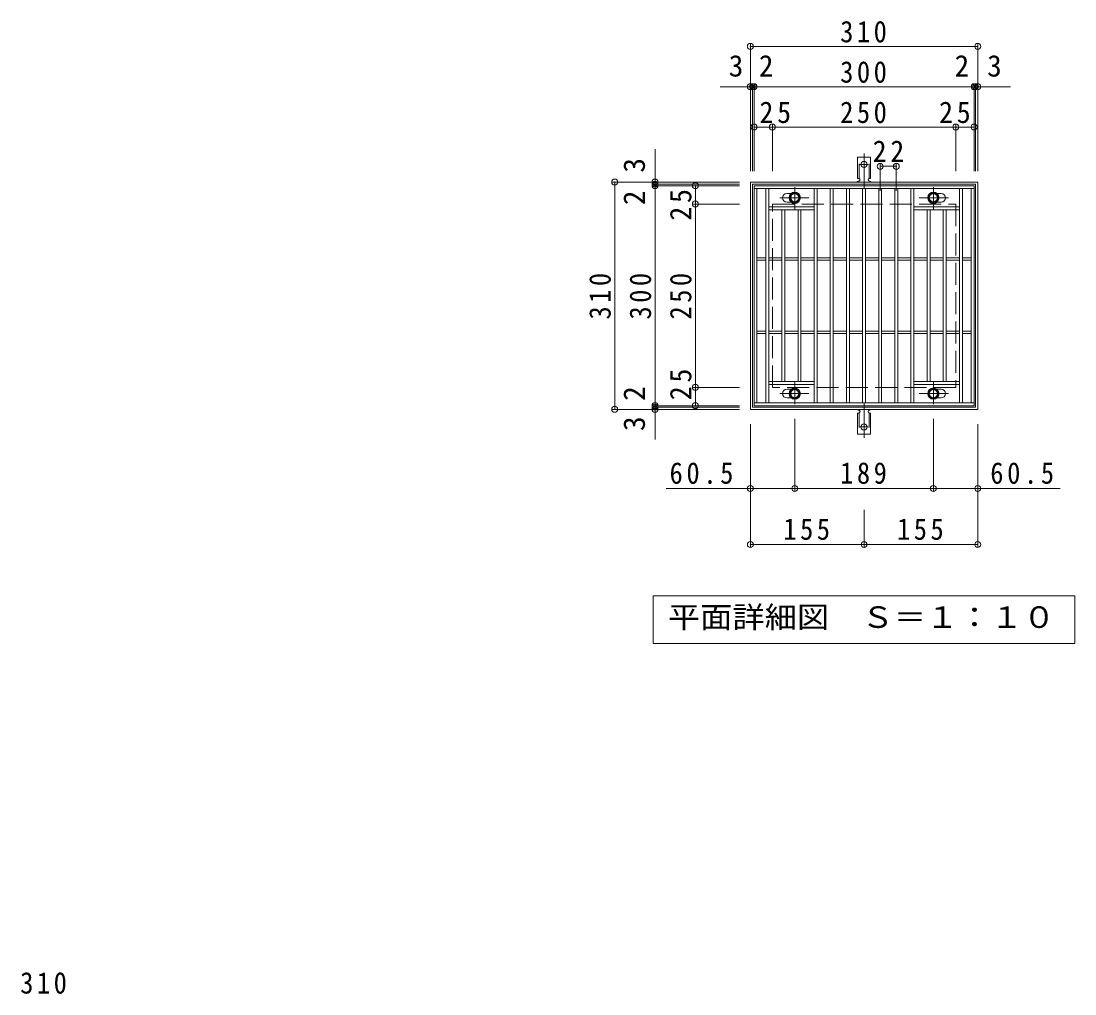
# Model space of a CAD drawing. Units: millimetres at full size, sheet at 1:10; some dimension numbers follow another scale. Extents: x -1247 to 1668, y -1378 to 1287.
# Drawn here: x -1112 to 325, y -39 to 1287 of the extents above; entities that cross this region are included whole.
import ezdxf
from ezdxf.enums import TextEntityAlignment as Align

# ---------------------------------------------------------------- set-up
doc = ezdxf.new("R2010")
doc.units = ezdxf.units.MM
doc.header["$LTSCALE"] = 10
doc.header["$PDMODE"] = 32
doc.header["$PDSIZE"] = 8
for name, pattern in [('CHAIN1', [8, 5, -1, 1, -1]), ('CHAIN2', [12, 9, -1, 1, -1]), ('DASHED2', [3, 2, -1]), ('DASHED3', [4, 3, -1])]:
    doc.linetypes.add(name, pattern=pattern)
for name, color, linetype, lineweight in [('C-1', 2, 'Continuous', 9), ('C-2', 3, 'Continuous', 9), ('C-4', 7, 'Continuous', 9), ('C-5', 2, 'Continuous', 9), ('C-8', 4, 'Continuous', 9), ('C-A', 3, 'Continuous', 9), ('D-4', 7, 'Continuous', 9)]:
    doc.layers.add(name, color=color, linetype=linetype, lineweight=lineweight)
doc.styles.add('ＭＳ ゴシック', font='')
doc.styles.get('ＭＳ ゴシック').set_extended_font_data('MS Gothic')

msp = doc.modelspace()

# ---------------------------------------------------------------- linework, layer by layer
at = {"layer": 'C-1'}
for points in [[(-117.79, 757.74), (-117.79, 1067.74), (192.21, 1067.74), (192.21, 757.74)], [(-114.79, 760.74), (-114.79, 1064.74), (189.21, 1064.74), (189.21, 760.74)]]:
    msp.add_lwpolyline(points, close=True, dxfattribs=at)
at = {"layer": 'C-1', "linetype": 'DASHED3'}
msp.add_lwpolyline([(-87.79, 787.74), (-87.79, 1037.74), (162.21, 1037.74), (162.21, 787.74)], close=True, dxfattribs=at)
at = {"layer": 'C-2'}
for p, q in [((-112.79, 1058.74), (187.21, 1058.74)), ((-108.79, 766.74), (-108.79, 1058.74)), ((-96.79, 766.74), (-96.79, 1058.74)), ((-92.79, 766.74), (-92.79, 1058.74)), ((-67.79, 1052.24), (-62.19, 1052.24)), ((-30.79, 766.74), (-30.79, 1058.74)), ((-26.79, 766.74), (-26.79, 1058.74)), ((-8.79, 766.74), (-8.79, 1058.74)), ((-4.79, 766.74), (-4.79, 1058.74)), ((13.21, 766.74), (13.21, 1058.74)), ((17.21, 766.74), (17.21, 1058.74)), ((35.21, 766.74), (35.21, 1058.74)), ((39.21, 766.74), (39.21, 1058.74)), ((57.21, 766.74), (57.21, 1058.74)), ((61.21, 766.74), (61.21, 1058.74)), ((79.21, 766.74), (79.21, 1058.74)), ((83.21, 766.74), (83.21, 1058.74)), ((101.21, 766.74), (101.21, 1058.74)), ((105.21, 766.74), (105.21, 1058.74)), ((142.21, 1052.24), (136.62, 1052.24)), ((167.21, 766.74), (167.21, 1058.74)), ((171.21, 766.74), (171.21, 1058.74)), ((183.21, 766.74), (183.21, 1058.74)), ((-67.79, 1040.24), (-62.19, 1040.24)), ((142.21, 1040.24), (136.62, 1040.24)), ((-92.79, 1033.74), (-30.79, 1033.74)), ((-92.79, 1029.74), (-30.79, 1029.74)), ((-74.79, 795.74), (-74.79, 1029.74)), ((-70.79, 795.74), (-70.79, 1029.74)), ((-52.79, 795.74), (-52.79, 1029.74)), ((-48.79, 795.74), (-48.79, 1029.74)), ((167.21, 1033.74), (105.21, 1033.74)), ((167.21, 1029.74), (105.21, 1029.74)), ((123.21, 795.74), (123.21, 1029.74)), ((127.21, 795.74), (127.21, 1029.74)), ((145.21, 795.74), (145.21, 1029.74)), ((149.21, 795.74), (149.21, 1029.74)), ((-108.79, 964.24), (-96.79, 964.24)), ((-92.79, 964.24), (-74.79, 964.24)), ((-70.79, 964.24), (-52.79, 964.24)), ((-48.79, 964.24), (-30.79, 964.24)), ((-26.79, 964.24), (-8.79, 964.24)), ((-4.79, 964.24), (13.21, 964.24)), ((17.21, 964.24), (35.21, 964.24)), ((39.21, 964.24), (57.21, 964.24)), ((61.21, 964.24), (79.21, 964.24)), ((83.21, 964.24), (101.21, 964.24)), ((105.21, 964.24), (123.21, 964.24)), ((127.21, 964.24), (145.21, 964.24)), ((149.21, 964.24), (167.21, 964.24)), ((171.21, 964.24), (183.21, 964.24)), ((-108.79, 961.24), (-96.79, 961.24)), ((-92.79, 961.24), (-74.79, 961.24)), ((-70.79, 961.24), (-52.79, 961.24)), ((-48.79, 961.24), (-30.79, 961.24)), ((-26.79, 961.24), (-8.79, 961.24)), ((-4.79, 961.24), (13.21, 961.24)), ((17.21, 961.24), (35.21, 961.24)), ((39.21, 961.24), (57.21, 961.24)), ((61.21, 961.24), (79.21, 961.24)), ((83.21, 961.24), (101.21, 961.24)), ((105.21, 961.24), (123.21, 961.24)), ((127.21, 961.24), (145.21, 961.24)), ((149.21, 961.24), (167.21, 961.24)), ((171.21, 961.24), (183.21, 961.24)), ((-108.79, 864.24), (-96.79, 864.24)), ((-92.79, 864.24), (-74.79, 864.24)), ((-70.79, 864.24), (-52.79, 864.24)), ((-48.79, 864.24), (-30.79, 864.24)), ((-26.79, 864.24), (-8.79, 864.24)), ((-4.79, 864.24), (13.21, 864.24)), ((17.21, 864.24), (35.21, 864.24)), ((39.21, 864.24), (57.21, 864.24)), ((61.21, 864.24), (79.21, 864.24)), ((83.21, 864.24), (101.21, 864.24)), ((105.21, 864.24), (123.21, 864.24)), ((127.21, 864.24), (145.21, 864.24)), ((149.21, 864.24), (167.21, 864.24)), ((171.21, 864.24), (183.21, 864.24)), ((-108.79, 861.24), (-96.79, 861.24)), ((-92.79, 861.24), (-74.79, 861.24)), ((-70.79, 861.24), (-52.79, 861.24)), ((-48.79, 861.24), (-30.79, 861.24)), ((-26.79, 861.24), (-8.79, 861.24)), ((-4.79, 861.24), (13.21, 861.24)), ((17.21, 861.24), (35.21, 861.24)), ((39.21, 861.24), (57.21, 861.24)), ((61.21, 861.24), (79.21, 861.24)), ((83.21, 861.24), (101.21, 861.24)), ((105.21, 861.24), (123.21, 861.24)), ((127.21, 861.24), (145.21, 861.24)), ((149.21, 861.24), (167.21, 861.24)), ((171.21, 861.24), (183.21, 861.24)), ((-92.79, 795.74), (-30.79, 795.74)), ((-92.79, 791.74), (-30.79, 791.74)), ((167.21, 795.74), (105.21, 795.74)), ((167.21, 791.74), (105.21, 791.74)), ((-67.79, 785.24), (-62.19, 785.24)), ((142.21, 785.24), (136.62, 785.24)), ((187.21, 766.74), (-112.79, 766.74)), ((-67.79, 773.24), (-62.19, 773.24)), ((142.21, 773.24), (136.62, 773.24))]:
    msp.add_line(p, q, dxfattribs=at)
msp.add_lwpolyline([(-112.79, 762.74), (-112.79, 1062.74), (187.21, 1062.74), (187.21, 762.74)], close=True, dxfattribs=at)
for centre, start, end in [((-67.79, 1046.24), 90, 270), ((142.21, 1046.24), 270, 90), ((-67.79, 779.24), 90, 270), ((142.21, 779.24), 270, 90)]:
    msp.add_arc(centre, 6, start, end, dxfattribs=at)
at = {"layer": 'C-4'}
for p, q in [((-117.79, 1082.74), (-117.79, 1255.74)), ((-117.79, 1252.74), (192.21, 1252.74)), ((192.21, 1082.74), (192.21, 1255.74)), ((-159.1, 1197.74), (236.96, 1197.74)), ((-114.79, 1082.74), (-114.79, 1200.74)), ((-112.79, 1082.74), (-112.79, 1200.74)), ((187.21, 1082.74), (187.21, 1200.74)), ((189.21, 1082.74), (189.21, 1200.74)), ((-112.79, 1142.74), (187.21, 1142.74)), ((-87.79, 1082.74), (-87.79, 1145.74)), ((162.21, 1082.74), (162.21, 1145.74)), ((-247.79, 716.42), (-247.79, 1112.49)), ((59.21, 1092.15), (59.21, 1055.6)), ((81.21, 1092.15), (81.21, 1055.6)), ((59.21, 1089.15), (81.21, 1089.15)), ((-132.79, 1067.74), (-305.79, 1067.74)), ((-302.79, 757.74), (-302.79, 1067.74)), ((-132.79, 1064.74), (-250.79, 1064.74)), ((-132.79, 1062.74), (-250.79, 1062.74)), ((-192.79, 762.74), (-192.79, 1062.74)), ((-132.79, 1037.74), (-195.79, 1037.74)), ((-132.79, 787.74), (-195.79, 787.74)), ((-132.79, 762.74), (-250.79, 762.74)), ((-132.79, 757.74), (-305.79, 757.74)), ((-132.79, 760.74), (-250.79, 760.74)), ((-117.79, 570.43), (-117.79, 737.74)), ((-57.29, 646.87), (-57.29, 744.86)), ((131.71, 646.87), (131.71, 744.86)), ((192.21, 570.43), (192.21, 737.74)), ((-117.79, 649.87), (-232.54, 649.87)), ((-117.79, 649.87), (-57.29, 649.87)), ((-57.29, 649.87), (131.71, 649.87)), ((131.71, 649.87), (192.21, 649.87)), ((192.21, 649.87), (304.61, 649.87)), ((37.21, 570.43), (37.21, 620.92)), ((-117.79, 573.43), (37.21, 573.43)), ((37.21, 573.43), (192.21, 573.43))]:
    msp.add_line(p, q, dxfattribs=at)
for p in [(-117.79, 1252.74), (192.21, 1252.74), (-117.79, 1197.74), (-114.79, 1197.74), (-112.79, 1197.74), (187.21, 1197.74), (189.21, 1197.74), (192.21, 1197.74), (-112.79, 1142.74), (-87.79, 1142.74), (162.21, 1142.74), (187.21, 1142.74), (59.21, 1089.15), (81.21, 1089.15), (-302.79, 1067.74), (-247.79, 1067.74), (-247.79, 1064.74), (-247.79, 1062.74), (-192.79, 1062.74), (-192.79, 1037.74), (-192.79, 787.74), (-302.79, 757.74), (-247.79, 762.74), (-247.79, 760.74), (-247.79, 757.74), (-192.79, 762.74), (-117.79, 649.87), (-57.29, 649.87), (131.71, 649.87), (192.21, 649.87), (-117.79, 573.43), (37.21, 573.43), (192.21, 573.43)]:
    msp.add_point(p, dxfattribs=at)
at = {"layer": 'C-5', "color": 7}
msp.add_lwpolyline([(-250.29, 438.49), (-250.29, 503.49), (324.71, 503.49), (324.71, 438.49)], close=True, dxfattribs=at)
at = {"layer": 'C-8', "linetype": 'CHAIN1'}
for p, q in [((-57.29, 1030.27), (-57.29, 1060.62)), ((131.71, 1030.27), (131.71, 1060.62)), ((-77.76, 1046.24), (-38.07, 1046.24)), ((152.18, 1046.24), (112.49, 1046.24)), ((-57.29, 795.21), (-57.29, 764.86)), ((131.71, 795.21), (131.71, 764.86)), ((-77.76, 779.24), (-38.07, 779.24)), ((152.18, 779.24), (112.49, 779.24))]:
    msp.add_line(p, q, dxfattribs=at)
at = {"layer": 'C-8'}
for points in [[(-50.79, 1042.49), (-50.79, 1049.99), (-57.29, 1053.74), (-63.79, 1049.99), (-63.79, 1042.49), (-57.29, 1038.73)], [(125.21, 1042.49), (125.21, 1049.99), (131.71, 1053.74), (138.21, 1049.99), (138.21, 1042.49), (131.71, 1038.73)], [(-50.79, 782.99), (-50.79, 775.49), (-57.29, 771.73), (-63.79, 775.49), (-63.79, 782.99), (-57.29, 786.74)], [(125.21, 782.99), (125.21, 775.49), (131.71, 771.73), (138.21, 775.49), (138.21, 782.99), (131.71, 786.74)]]:
    msp.add_lwpolyline(points, close=True, dxfattribs=at)
for centre, radius in [((-57.29, 1046.24), 7.75), ((-57.29, 1046.24), 6.5), ((-57.29, 1046.24), 5.5), ((131.71, 1046.24), 7.75), ((131.71, 1046.24), 6.5), ((131.71, 1046.24), 5.5), ((-57.29, 779.24), 7.75), ((-57.29, 779.24), 6.5), ((-57.29, 779.24), 5.5), ((131.71, 779.24), 7.75), ((131.71, 779.24), 6.5), ((131.71, 779.24), 5.5)]:
    msp.add_circle(centre, radius, dxfattribs=at)
at = {"layer": 'C-A', "color": 7, "linetype": 'CHAIN2'}
for p, q in [((37.21, 1059.27), (37.21, 1106.67)), ((31.44, 1091.74), (42.99, 1091.74)), ((37.21, 766.21), (37.21, 718.81)), ((31.44, 733.74), (42.99, 733.74))]:
    msp.add_line(p, q, dxfattribs=at)
at = {"layer": 'C-A'}
for p, q in [((28.46, 1072.74), (28.46, 1101.74)), ((45.96, 1101.74), (28.46, 1101.74)), ((45.96, 1072.74), (45.96, 1101.74)), ((28.46, 1072.74), (29.71, 1072.74)), ((29.21, 1068.74), (29.71, 1068.74)), ((45.96, 1072.74), (44.71, 1072.74)), ((44.71, 1068.74), (45.22, 1068.74)), ((28.46, 752.74), (29.71, 752.74)), ((28.46, 752.74), (28.46, 723.74)), ((29.21, 756.74), (29.71, 756.74)), ((44.71, 756.74), (45.22, 756.74)), ((45.96, 752.74), (44.71, 752.74)), ((45.96, 752.74), (45.96, 723.74)), ((45.96, 723.74), (28.46, 723.74))]:
    msp.add_line(p, q, dxfattribs=at)
at = {"layer": 'C-A', "linetype": 'DASHED2'}
for p, q in [((30.46, 1072.59), (30.46, 1101.74)), ((43.96, 1072.59), (43.96, 1101.74)), ((30.46, 752.88), (30.46, 723.74)), ((43.96, 752.88), (43.96, 723.74))]:
    msp.add_line(p, q, dxfattribs=at)
at = {"layer": 'C-A'}
for centre in [(37.21, 1091.74), (37.21, 733.74)]:
    msp.add_circle(centre, 4.25, dxfattribs=at)
for centre, start, end in [((29.21, 1066.74), 90.27596, 150.00047), ((29.71, 1070.74), 270, 90), ((44.71, 1070.74), 90, 269.8667), ((45.21, 1066.74), 29.99927, 89.75836), ((29.21, 758.74), 209.99953, 269.72404), ((29.71, 754.74), 270, 90), ((44.71, 754.74), 90.1333, 270), ((45.21, 758.74), 270.24164, 330.00073)]:
    msp.add_arc(centre, 2, start, end, dxfattribs=at)

# ---------------------------------------------------------------- texts
at = {"layer": 'C-4', "color": 2, "style": 'ＭＳ ゴシック'}
for s, p in [('3', (-147.31, 1202.74)), ('2', (-106.22, 1202.74)), ('2', (160.65, 1202.74)), ('3', (204.98, 1202.74))]:
    msp.add_text(s, height=29.33, dxfattribs=at).set_placement(p, align=Align.BOTTOM_LEFT)
for s, p in [('3', (-252.79, 1080.51)), ('2', (-252.79, 1036.17)), ('2', (-252.79, 769.31)), ('3', (-252.79, 728.22))]:
    msp.add_text(s, height=29.33, rotation=90, dxfattribs=at).set_placement(p, align=Align.BOTTOM_LEFT)
at = {"layer": 'C-4', "color": 2, "char_height": 29.33, "attachment_point": 7, "style": 'ＭＳ ゴシック'}
for s, insert in [('\\T1.27;\\W0.9;310', (4.71, 1257.74)), ('\\T1.27;\\W0.9;300', (4.71, 1202.74)), ('\\T1.27;\\W0.95;25', (-105.32, 1147.74)), ('\\T1.27;\\W0.9;250', (4.71, 1147.74)), ('\\T1.27;\\W0.95;25', (139.53, 1147.74)), ('\\T1.27;\\W0.95;22', (48.96, 1095.15)), ('\\T1.28;\\W0.9;60.5', (-227.88, 655.87)), ('\\T1.27;\\W0.9;189', (4.71, 655.87)), ('\\T1.28;\\W0.9;60.5', (209.35, 655.87)), ('\\T1.27;\\W0.9;155', (-72.79, 579.43)), ('\\T1.27;\\W0.9;155', (82.21, 579.43))]:
    msp.add_mtext(s, dxfattribs=dict(at, insert=insert))
at = {"layer": 'C-4', "color": 2, "char_height": 29.33, "attachment_point": 7, "rotation": 90, "style": 'ＭＳ ゴシック'}
for s, insert in [('\\T1.27;\\W0.95;25', (-197.79, 1015.06)), ('\\T1.27;\\W0.9;310', (-307.79, 880.24)), ('\\T1.27;\\W0.9;300', (-252.79, 880.24)), ('\\T1.27;\\W0.9;250', (-197.79, 880.24)), ('\\T1.27;\\W0.95;25', (-197.79, 770.2))]:
    msp.add_mtext(s, dxfattribs=dict(at, insert=insert))
at = {"layer": 'C-5', "style": 'ＭＳ ゴシック', "width": 1.1}
msp.add_text('平面詳細図\u3000Ｓ＝１：１０', height=29.33, dxfattribs=at).set_placement((-230.29, 450.99), align=Align.BOTTOM_LEFT)
at = {"layer": 'D-4', "color": 2, "insert": (-1113.24, -39.34), "char_height": 29.33, "attachment_point": 7, "style": 'ＭＳ ゴシック'}
msp.add_mtext('\\T1.27;\\W0.9;310', dxfattribs=at)

doc.saveas('drawing.dxf')
